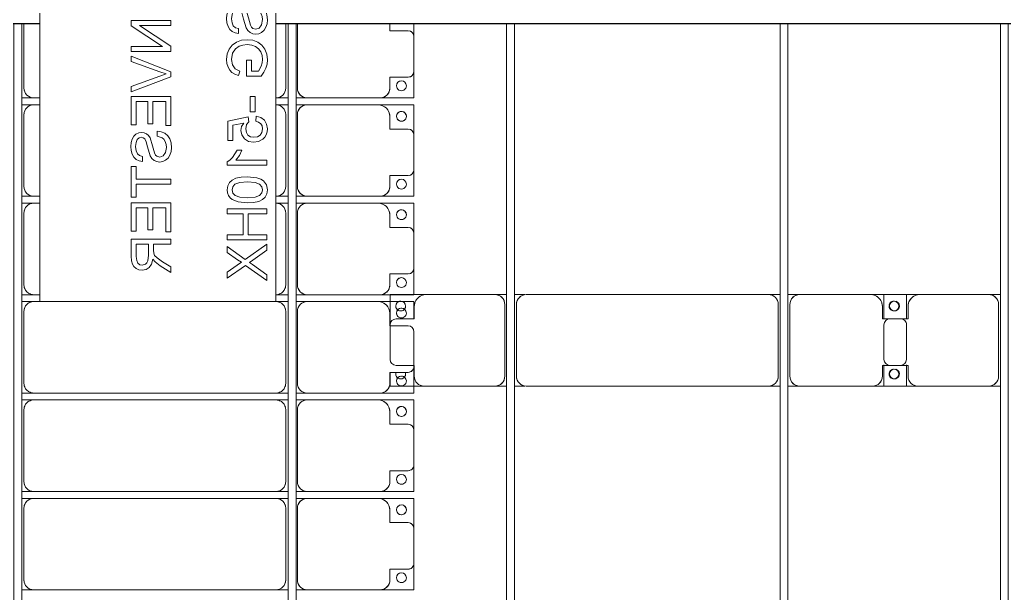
# Model space of a CAD drawing. Header units: millimetres. Extents: x -248177 to 167033, y 156986 to 268923.
# Drawn here: x -168828 to -163822, y 177465 to 180380 of the extents above; entities that cross this region are included whole.
import ezdxf

# ---------------------------------------------------------------- set-up
doc = ezdxf.new("R2010")
doc.units = ezdxf.units.MM
for name, color, linetype, lineweight in [('A-DETL-MBND', 5, 'Continuous', 9), ('A-GENM', 13, 'Continuous', 9), ('S-BEAM', 12, 'Continuous', 9)]:
    doc.layers.add(name, color=color, linetype=linetype, lineweight=lineweight)

# ---------------------------------------------------------------- blocks, each defined once
blk = doc.blocks.new('Dải phao đi lại kèm đỡ invester - DẢI PHAO ĐI LẠI-18009-BỐ TRÍ KHUNG KẾT CẤU BÈ PIN 02')
at = {"layer": 'A-DETL-MBND', "color": 8}
for p, q in [((53846.3, 1312.2), (53911.8, 1312.2)), ((53911.8, 1312.2), (53846.3, 1312.2)), ((54088.2, 1312.2), (53911.8, 1312.2)), ((54088.2, 1312.2), (54223.4, 1312.2)), ((54223.4, 1312.2), (54088.2, 1312.2)), ((54223.4, 1312.2), (54223.4, 1139.7)), ((54223.4, 1139.7), (54223.4, 1312.2)), ((54258.4, 1312.2), (54411.8, 1312.2)), ((54258.4, 1129.7), (54258.4, 1312.2)), ((54258.4, 1312.2), (54258.4, 1129.7)), ((54411.8, 1312.2), (54258.4, 1312.2)), ((54588.2, 1312.2), (54411.8, 1312.2)), ((54588.2, 1312.2), (54723.4, 1312.2)), ((54723.4, 1312.2), (54588.2, 1312.2)), ((54723.4, 1312.2), (54723.4, 1139.7)), ((54723.4, 1139.7), (54723.4, 1312.2)), ((54758.4, 1312.2), (54911.8, 1312.2)), ((54758.4, 1129.7), (54758.4, 1312.2)), ((54758.4, 1312.2), (54758.4, 1129.7)), ((54911.8, 1312.2), (54758.4, 1312.2)), ((55088.2, 1312.2), (54911.8, 1312.2)), ((55088.2, 1312.2), (55223.4, 1312.2)), ((55223.4, 1312.2), (55088.2, 1312.2)), ((55223.4, 1312.2), (55223.4, 1139.7)), ((55223.4, 1225), (55223.4, 1312.2)), ((55258.4, 1312.2), (55346.8, 1312.2)), ((55258.4, 1129.7), (55258.4, 1312.2)), ((55258.4, 1303), (55258.4, 1270.2)), ((55588.2, 1312.2), (55411.8, 1312.2)), ((55588.2, 1312.2), (55723.4, 1312.2)), ((55723.4, 1312.2), (55686.7, 1312.2)), ((55723.4, 1312.2), (55723.4, 1139.7)), ((55723.4, 1139.7), (55723.4, 1312.2)), ((55758.4, 1312.2), (55911.8, 1312.2)), ((55758.4, 1129.7), (55758.4, 1312.2)), ((55758.4, 1312.2), (55758.4, 1129.7)), ((55911.8, 1312.2), (55758.4, 1312.2)), ((56088.2, 1312.2), (55911.8, 1312.2)), ((56088.2, 1312.2), (56223.4, 1312.2)), ((56223.4, 1312.2), (56088.2, 1312.2)), ((56223.4, 1312.2), (56223.4, 1139.7)), ((56223.4, 1139.7), (56223.4, 1312.2)), ((56258.4, 1312.2), (56411.8, 1312.2)), ((56258.4, 1129.7), (56258.4, 1312.2)), ((56258.4, 1312.2), (56258.4, 1129.7)), ((56411.8, 1312.2), (56258.4, 1312.2)), ((56588.2, 1312.2), (56411.8, 1312.2)), ((56588.2, 1312.2), (56723.4, 1312.2)), ((56723.4, 1312.2), (56588.2, 1312.2)), ((56723.4, 1312.2), (56723.4, 1139.7)), ((56723.4, 1139.7), (56723.4, 1312.2)), ((53881.8, 1282.2), (53881.8, 1189.7)), ((54118.2, 1189.7), (54118.2, 1282.2)), ((54381.8, 1282.2), (54381.8, 1189.7)), ((54618.2, 1189.7), (54618.2, 1282.2)), ((54881.8, 1282.2), (54881.8, 1189.7)), ((55118.2, 1189.7), (55118.2, 1282.2)), ((55258.4, 1261.3), (55258.4, 1208.6)), ((55381.8, 1282.2), (55381.8, 1189.7)), ((55618.2, 1189.7), (55618.2, 1282.2)), ((55881.8, 1282.2), (55881.8, 1189.7)), ((56118.2, 1189.7), (56118.2, 1282.2)), ((56381.8, 1282.2), (56381.8, 1189.7)), ((56618.2, 1189.7), (56618.2, 1282.2)), ((53881.8, 1189.7), (53846.3, 1189.7)), ((54173.4, 1189.7), (54118.2, 1189.7)), ((54381.8, 1189.7), (54318.4, 1189.7)), ((54673.4, 1189.7), (54618.2, 1189.7)), ((54881.8, 1189.7), (54818.4, 1189.7)), ((55173.4, 1189.7), (55118.2, 1189.7)), ((55223.4, 1139.7), (55223.4, 1192.1)), ((55258.4, 1193.7), (55258.4, 1129.7)), ((55381.8, 1189.7), (55318.4, 1189.7)), ((55673.4, 1189.7), (55618.2, 1189.7)), ((55881.8, 1189.7), (55818.4, 1189.7)), ((56173.4, 1189.7), (56118.2, 1189.7)), ((56381.8, 1189.7), (56318.4, 1189.7)), ((56673.4, 1189.7), (56618.2, 1189.7)), ((54223.4, 769.7), (54223.4, 1139.7)), ((54258.4, 1129.7), (54258.4, 769.7)), ((54723.4, 769.7), (54723.4, 1139.7)), ((54758.4, 1129.7), (54758.4, 769.7)), ((55223.4, 769.7), (55223.4, 1139.7)), ((55258.4, 1129.7), (55258.4, 769.7)), ((55723.4, 769.7), (55723.4, 1139.7)), ((55758.4, 1129.7), (55758.4, 769.7)), ((56223.4, 769.7), (56223.4, 1139.7)), ((56258.4, 1129.7), (56258.4, 769.7)), ((56723.4, 769.7), (56723.4, 1139.7)), ((54223.4, 769.7), (54223.4, 713.2)), ((54223.4, 769.7), (54223.4, 713.2)), ((54258.4, 713.2), (54258.4, 769.7)), ((54258.4, 713.2), (54258.4, 769.7)), ((54723.4, 769.7), (54723.4, 713.2)), ((54723.4, 769.7), (54723.4, 713.2)), ((54758.4, 713.2), (54758.4, 769.7)), ((54758.4, 713.2), (54758.4, 769.7)), ((55223.4, 769.7), (55223.4, 713.2)), ((55223.4, 769.7), (55223.4, 713.2)), ((55258.4, 713.2), (55258.4, 769.7)), ((55258.4, 713.2), (55258.4, 769.7)), ((55723.4, 769.7), (55723.4, 713.2)), ((55723.4, 769.7), (55723.4, 713.2)), ((55758.4, 713.2), (55758.4, 769.7)), ((55758.4, 713.2), (55758.4, 769.7)), ((56223.4, 769.7), (56223.4, 713.2)), ((56223.4, 769.7), (56223.4, 713.2)), ((56258.4, 713.2), (56258.4, 769.7)), ((56258.4, 713.2), (56258.4, 769.7)), ((56723.4, 769.7), (56723.4, 713.2)), ((56723.4, 769.7), (56723.4, 713.2)), ((53846.3, 719.7), (54173.4, 719.7)), ((54308.4, 719.7), (54673.4, 719.7)), ((54808.4, 719.7), (55173.4, 719.7)), ((55308.4, 719.7), (55673.4, 719.7)), ((55808.4, 719.7), (56173.4, 719.7)), ((56308.4, 719.7), (56673.4, 719.7)), ((54173.4, 660.3), (53846.3, 660.3)), ((54223.4, 673.2), (54223.4, 610.3)), ((54223.4, 673.2), (54223.4, 610.3)), ((54258.4, 610.3), (54258.4, 673.2)), ((54258.4, 610.3), (54258.4, 673.2)), ((54673.4, 660.3), (54308.4, 660.3)), ((54723.4, 673.2), (54723.4, 610.3)), ((54723.4, 673.2), (54723.4, 610.3)), ((54758.4, 610.3), (54758.4, 673.2)), ((54758.4, 610.3), (54758.4, 673.2)), ((55173.4, 660.3), (54808.4, 660.3)), ((55223.4, 673.2), (55223.4, 610.3)), ((55223.4, 673.2), (55223.4, 610.3)), ((55258.4, 610.3), (55258.4, 673.2)), ((55258.4, 610.3), (55258.4, 673.2)), ((55673.4, 660.3), (55308.4, 660.3)), ((55723.4, 673.2), (55723.4, 610.3)), ((55723.4, 673.2), (55723.4, 610.3)), ((55758.4, 610.3), (55758.4, 673.2)), ((55758.4, 610.3), (55758.4, 673.2)), ((56173.4, 660.3), (55808.4, 660.3)), ((56223.4, 673.2), (56223.4, 610.3)), ((56223.4, 673.2), (56223.4, 610.3)), ((56258.4, 610.3), (56258.4, 673.2)), ((56258.4, 610.3), (56258.4, 673.2)), ((56673.4, 660.3), (56308.4, 660.3)), ((56723.4, 673.2), (56723.4, 610.3)), ((56723.4, 673.2), (56723.4, 610.3)), ((55723.4, -620.3), (55723.4, 610.3)), ((55758.4, 610.3), (55758.4, -620.3)), ((56223.4, -620.3), (56223.4, 610.3)), ((56258.4, 610.3), (56258.4, -620.3)), ((56723.4, -620.3), (56723.4, 610.3)), ((54223.4, -620.3), (54223.4, -589.7)), ((54258.4, -589.7), (54258.4, -620.3)), ((54723.4, -620.3), (54723.4, -589.7)), ((54758.4, -589.7), (54758.4, -620.3)), ((55223.4, -620.3), (55223.4, -589.7)), ((55258.4, -589.7), (55258.4, -620.3)), ((54223.4, -620.3), (54223.4, -681.8)), ((54223.4, -620.3), (54223.4, -681.8)), ((54258.4, -681.8), (54258.4, -620.3)), ((54258.4, -681.8), (54258.4, -620.3)), ((54723.4, -620.3), (54723.4, -681.8)), ((54723.4, -620.3), (54723.4, -681.8)), ((54758.4, -681.8), (54758.4, -620.3)), ((54758.4, -681.8), (54758.4, -620.3)), ((55223.4, -620.3), (55223.4, -681.8)), ((55223.4, -620.3), (55223.4, -681.8)), ((55258.4, -681.8), (55258.4, -620.3)), ((55258.4, -681.8), (55258.4, -620.3)), ((55723.4, -620.3), (55723.4, -681.8)), ((55723.4, -620.3), (55723.4, -681.8)), ((55758.4, -681.8), (55758.4, -620.3)), ((55758.4, -681.8), (55758.4, -620.3)), ((56223.4, -620.3), (56223.4, -681.8)), ((56223.4, -620.3), (56223.4, -681.8)), ((56258.4, -681.8), (56258.4, -620.3)), ((56258.4, -681.8), (56258.4, -620.3)), ((56723.4, -620.3), (56723.4, -681.8)), ((56723.4, -620.3), (56723.4, -681.8)), ((53846.3, -670.3), (54173.4, -670.3)), ((54308.4, -670.3), (54673.4, -670.3)), ((54808.4, -670.3), (55173.4, -670.3)), ((55308.4, -670.3), (55673.4, -670.3)), ((55808.4, -670.3), (56173.4, -670.3)), ((56308.4, -670.3), (56673.4, -670.3))]:
    blk.add_line(p, q, dxfattribs=at)
for centre, radius, start, end in [((53911.8, 1282.2), 30, 90, 180), ((53911.8, 1282.2), 30, 105, 165), ((53911.8, 1282.2), 30, 135, 165), ((53911.8, 1282.2), 30, 135, 165), ((54088.2, 1282.2), 30, 0, 90), ((54088.2, 1282.2), 30, 60, 75), ((54088.2, 1282.2), 30, 15, 75), ((54088.2, 1282.2), 30, 60, 75), ((54411.8, 1282.2), 30, 90, 180), ((54411.8, 1282.2), 30, 105, 165), ((54411.8, 1282.2), 30, 135, 165), ((54411.8, 1282.2), 30, 135, 165), ((54588.2, 1282.2), 30, 0, 90), ((54588.2, 1282.2), 30, 60, 75), ((54588.2, 1282.2), 30, 15, 75), ((54588.2, 1282.2), 30, 60, 75), ((54911.8, 1282.2), 30, 90, 180), ((54911.8, 1282.2), 30, 105, 165), ((54911.8, 1282.2), 30, 135, 165), ((54911.8, 1282.2), 30, 135, 165), ((55088.2, 1282.2), 30, 0, 90), ((55088.2, 1282.2), 30, 60, 75), ((55088.2, 1282.2), 30, 15, 75), ((55088.2, 1282.2), 30, 60, 75), ((55411.8, 1282.2), 30, 90, 180), ((55588.2, 1282.2), 30, 360, 90), ((55588.2, 1282.2), 30, 15, 75), ((55911.8, 1282.2), 30, 90, 180), ((55911.8, 1282.2), 30, 105, 165), ((55911.8, 1282.2), 30, 135, 165), ((55911.8, 1282.2), 30, 135, 165), ((56088.2, 1282.2), 30, 360, 90), ((56088.2, 1282.2), 30, 60, 75), ((56088.2, 1282.2), 30, 15, 75), ((56088.2, 1282.2), 30, 60, 75), ((56411.8, 1282.2), 30, 90, 180), ((56411.8, 1282.2), 30, 105, 165), ((56411.8, 1282.2), 30, 135, 165), ((56411.8, 1282.2), 30, 135, 165), ((56588.2, 1282.2), 30, 360, 90), ((56588.2, 1282.2), 30, 60, 75), ((56588.2, 1282.2), 30, 15, 75), ((56588.2, 1282.2), 30, 60, 75), ((54088.2, 1282.2), 30, 15, 30), ((54088.2, 1282.2), 30, 15, 30), ((54161.8, 1248.6), 25, 90, 270), ((54161.8, 1248.6), 25, 90, 180), ((54161.8, 1248.6), 25, 270, 90), ((54161.8, 1248.6), 25, 270, 90), ((54316.8, 1248.6), 25, 90, 270), ((54316.8, 1248.6), 25, 90, 255), ((54316.8, 1248.6), 25, 270, 90), ((54316.8, 1248.6), 25, 300, 90), ((54588.2, 1282.2), 30, 15, 30), ((54588.2, 1282.2), 30, 15, 30), ((54661.8, 1248.6), 25, 90, 270), ((54661.8, 1248.6), 25, 90, 180), ((54661.8, 1248.6), 25, 270, 90), ((54661.8, 1248.6), 25, 270, 90), ((54816.8, 1248.6), 25, 90, 270), ((54816.8, 1248.6), 25, 90, 255), ((54816.8, 1248.6), 25, 270, 90), ((54816.8, 1248.6), 25, 300, 90), ((55088.2, 1282.2), 30, 15, 30), ((55088.2, 1282.2), 30, 15, 30), ((55161.8, 1248.6), 25, 90, 270), ((55161.8, 1248.6), 25, 90, 180), ((55161.8, 1248.6), 25, 270, 90), ((55161.8, 1248.6), 25, 270, 90), ((55316.8, 1248.6), 25, 90, 270), ((55316.8, 1248.6), 25, 149.4341, 255), ((55316.8, 1248.6), 25, 270, 90), ((55661.8, 1248.6), 25, 90, 270), ((55661.8, 1248.6), 25, 135, 180), ((55661.8, 1248.6), 25, 270, 90), ((55816.8, 1248.6), 25, 90, 270), ((55816.8, 1248.6), 25, 90, 255), ((55816.8, 1248.6), 25, 270, 90), ((55816.8, 1248.6), 25, 300, 90), ((56088.2, 1282.2), 30, 15, 30), ((56088.2, 1282.2), 30, 15, 30), ((56161.8, 1248.6), 25, 90, 270), ((56161.8, 1248.6), 25, 90, 180), ((56161.8, 1248.6), 25, 270, 90), ((56161.8, 1248.6), 25, 270, 90), ((56316.8, 1248.6), 25, 90, 270), ((56316.8, 1248.6), 25, 90, 255), ((56316.8, 1248.6), 25, 270, 90), ((56316.8, 1248.6), 25, 300, 90), ((56588.2, 1282.2), 30, 15, 30), ((56588.2, 1282.2), 30, 15, 30), ((56661.8, 1248.6), 25, 90, 270), ((56661.8, 1248.6), 25, 90, 180), ((56661.8, 1248.6), 25, 270, 90), ((56661.8, 1248.6), 25, 270, 90), ((54161.8, 1248.6), 25, 195, 255), ((54316.8, 1248.6), 25, 270, 285), ((54661.8, 1248.6), 25, 195, 255), ((54816.8, 1248.6), 25, 270, 285), ((55161.8, 1248.6), 25, 195, 255), ((55316.8, 1248.6), 25, 270, 285), ((55316.8, 1248.6), 25, 300, 315), ((55661.8, 1248.6), 25, 195, 255), ((55661.8, 1248.6), 25, 270, 285), ((55816.8, 1248.6), 25, 270, 285), ((56161.8, 1248.6), 25, 195, 255), ((56316.8, 1248.6), 25, 270, 285), ((56661.8, 1248.6), 25, 195, 255), ((54173.4, 1139.7), 50, 0, 90), ((54173.4, 1139.7), 50, 15, 90), ((54318.4, 1129.7), 60, 90, 180), ((54318.4, 1129.7), 60, 90, 150), ((54673.4, 1139.7), 50, 0, 90), ((54673.4, 1139.7), 50, 15, 90), ((54818.4, 1129.7), 60, 90, 180), ((54818.4, 1129.7), 60, 90, 150), ((55173.4, 1139.7), 50, 0, 90), ((55173.4, 1139.7), 50, 15, 90), ((55318.4, 1129.7), 60, 90, 180), ((55318.4, 1129.7), 60, 90, 150), ((55673.4, 1139.7), 50, 0, 90), ((55673.4, 1139.7), 50, 15, 90), ((55818.4, 1129.7), 60, 90, 180), ((55818.4, 1129.7), 60, 90, 150), ((56173.4, 1139.7), 50, 0, 90), ((56173.4, 1139.7), 50, 15, 90), ((56318.4, 1129.7), 60, 90, 180), ((56318.4, 1129.7), 60, 90, 150), ((56673.4, 1139.7), 50, 360, 90), ((56673.4, 1139.7), 50, 15, 90), ((54173.4, 769.7), 50, 270, 360), ((54173.4, 769.7), 50, 270, 345), ((54308.4, 769.7), 50, 180, 270), ((54308.4, 769.7), 50, 195, 270), ((54673.4, 769.7), 50, 270, 360), ((54673.4, 769.7), 50, 270, 345), ((54808.4, 769.7), 50, 180, 270), ((54808.4, 769.7), 50, 195, 270), ((55173.4, 769.7), 50, 270, 0), ((55173.4, 769.7), 50, 270, 345), ((55308.4, 769.7), 50, 180, 270), ((55308.4, 769.7), 50, 195, 270), ((55673.4, 769.7), 50, 270, 360), ((55673.4, 769.7), 50, 270, 345), ((55808.4, 769.7), 50, 180, 270), ((55808.4, 769.7), 50, 195, 270), ((56173.4, 769.7), 50, 270, 360), ((56173.4, 769.7), 50, 270, 345), ((56308.4, 769.7), 50, 180, 270), ((56308.4, 769.7), 50, 195, 270), ((56673.4, 769.7), 50, 270, 360), ((56673.4, 769.7), 50, 270, 345), ((54173.4, 610.3), 50, 0, 90), ((54173.4, 610.3), 50, 60, 90), ((54308.4, 610.3), 50, 90, 180), ((54308.4, 610.3), 50, 105, 120), ((54673.4, 610.3), 50, 0, 90), ((54673.4, 610.3), 50, 60, 90), ((54808.4, 610.3), 50, 90, 180), ((54808.4, 610.3), 50, 105, 120), ((55173.4, 610.3), 50, 360, 90), ((55173.4, 610.3), 50, 60, 90), ((55308.4, 610.3), 50, 90, 180), ((55308.4, 610.3), 50, 105, 120), ((55673.4, 610.3), 50, 360, 90), ((55673.4, 610.3), 50, 60, 90), ((55808.4, 610.3), 50, 90, 180), ((55808.4, 610.3), 50, 105, 120), ((56173.4, 610.3), 50, 0, 90), ((56173.4, 610.3), 50, 60, 90), ((56308.4, 610.3), 50, 90, 180), ((56308.4, 610.3), 50, 105, 120), ((56673.4, 610.3), 50, 360, 90), ((56673.4, 610.3), 50, 60, 90), ((54173.4, 610.3), 50, 15, 30), ((54308.4, 610.3), 50, 150, 180), ((54673.4, 610.3), 50, 15, 30), ((54808.4, 610.3), 50, 150, 180), ((55173.4, 610.3), 50, 15, 30), ((55308.4, 610.3), 50, 150, 180), ((55673.4, 610.3), 50, 15, 30), ((55808.4, 610.3), 50, 150, 180), ((56173.4, 610.3), 50, 15, 30), ((56308.4, 610.3), 50, 150, 180), ((56673.4, 610.3), 50, 15, 30), ((54173.4, -620.3), 50, 270, 0), ((54173.4, -620.3), 50, 330, 0), ((54308.4, -620.3), 50, 180, 270), ((54308.4, -620.3), 50, 195, 225), ((54673.4, -620.3), 50, 270, 360), ((54673.4, -620.3), 50, 330, 360), ((54808.4, -620.3), 50, 180, 270), ((54808.4, -620.3), 50, 195, 225), ((55173.4, -620.3), 50, 270, 0), ((55173.4, -620.3), 50, 330, 0), ((55308.4, -620.3), 50, 180, 270), ((55308.4, -620.3), 50, 195, 225), ((55673.4, -620.3), 50, 270, 0), ((55673.4, -620.3), 50, 330, 360), ((55808.4, -620.3), 50, 180, 270), ((55808.4, -620.3), 50, 195, 225), ((56173.4, -620.3), 50, 270, 360), ((56173.4, -620.3), 50, 330, 360), ((56308.4, -620.3), 50, 180, 270), ((56308.4, -620.3), 50, 195, 225), ((56673.4, -620.3), 50, 270, 360), ((56673.4, -620.3), 50, 330, 360), ((54173.4, -620.3), 50, 270, 300), ((54308.4, -620.3), 50, 240, 270), ((54673.4, -620.3), 50, 270, 300), ((54808.4, -620.3), 50, 240, 270), ((55173.4, -620.3), 50, 270, 300), ((55308.4, -620.3), 50, 240, 270), ((55673.4, -620.3), 50, 270, 300), ((55808.4, -620.3), 50, 240, 270), ((56173.4, -620.3), 50, 270, 300), ((56308.4, -620.3), 50, 240, 270), ((56673.4, -620.3), 50, 270, 300)]:
    blk.add_arc(centre, radius, start, end, dxfattribs=at)
blk = doc.blocks.new('Dầm C52 - Dầm C52-24593-BỐ TRÍ KHUNG KẾT CẤU BÈ PIN 02')
at = {"layer": 'S-BEAM', "color": 1}
for p, q in [((-38198.2, 20), (-32238.2, 20)), ((-32238.2, -20), (-38198.2, -20))]:
    blk.add_line(p, q, dxfattribs=at)
blk = doc.blocks.new('Invester - SG -510HX-16522-BỐ TRÍ KHUNG KẾT CẤU BÈ PIN 02')
at = {"layer": 'A-GENM', "color": 7}
for p, q in [((800, 600), (-800, 600)), ((-800, 600), (-800, -600)), ((-656.4, 554.7), (-676.7, 548.4)), ((-631.8, 556.8), (-656.4, 554.7)), ((-611.8, 554.9), (-631.8, 556.8)), ((-593.8, 549), (-611.8, 554.9)), ((-456.5, 553.7), (-482, 544.2)), ((-428.4, 556.8), (-456.5, 553.7)), ((-406.8, 554.9), (-428.4, 556.8)), ((-385.8, 548.9), (-406.8, 554.9)), ((-102.2, 553), (-121.8, 541.4)), ((-77.5, 556.8), (-102.2, 553)), ((-61.9, 555.3), (-77.5, 556.8)), ((-77.5, 556.8), (-61.9, 555.3)), ((-47.9, 550.8), (-61.9, 555.3)), ((-61.9, 555.3), (-47.9, 550.8)), ((-35.8, 543.3), (-47.9, 550.8)), ((-47.9, 550.8), (-35.8, 543.3)), ((106.6, 553.7), (81.5, 553.7)), ((81.5, 553.7), (81.5, 397.1)), ((106.6, 352.8), (106.6, 553.7)), ((206.1, 552.1), (186.2, 537.7)), ((232.1, 556.8), (206.1, 552.1)), ((252.4, 554.1), (232.1, 556.8)), ((268.9, 545.8), (252.4, 554.1)), ((329.5, 553.7), (329.5, 352.8)), ((354.6, 553.7), (329.5, 553.7)), ((354.6, 459.5), (354.6, 553.7)), ((486.4, 553.7), (461.3, 553.7)), ((461.3, 553.7), (461.3, 459.5)), ((486.4, 352.8), (486.4, 553.7)), ((508.4, 553.7), (585.8, 444.2)), ((539, 553.7), (508.4, 553.7)), ((589.4, 482.4), (539, 553.7)), ((663.5, 553.7), (611.8, 481)), ((616.2, 444.6), (693.6, 553.7)), ((693.6, 553.7), (663.5, 553.7)), ((800, -600), (800, 600)), ((-712.9, 504.9), (-715.9, 484.6)), ((-705.1, 523), (-712.9, 504.9)), ((-692.8, 537.8), (-705.1, 523)), ((-676.7, 548.4), (-692.8, 537.8)), ((-690.8, 484.6), (-682.7, 509.8)), ((-682.7, 509.8), (-674.6, 518.7)), ((-674.6, 518.7), (-682.7, 509.8)), ((-674.6, 518.7), (-662.9, 525.7)), ((-662.9, 525.7), (-674.6, 518.7)), ((-662.9, 525.7), (-648.7, 530.2)), ((-648.7, 530.2), (-662.9, 525.7)), ((-648.7, 530.2), (-632.8, 531.7)), ((-632.8, 531.7), (-648.7, 530.2)), ((-632.8, 531.7), (-606.6, 527.1)), ((-606.6, 527.1), (-589.6, 514.5)), ((-578.9, 539.6), (-593.8, 549)), ((-589.6, 514.5), (-584.1, 497.7)), ((-567.9, 527.1), (-578.9, 539.6)), ((-578.9, 539.6), (-567.9, 527.1)), ((-561.2, 512.5), (-567.9, 527.1)), ((-567.9, 527.1), (-561.2, 512.5)), ((-558.9, 497), (-561.2, 512.5)), ((-561.2, 512.5), (-558.9, 497)), ((-518.4, 507.6), (-527.6, 482.3)), ((-503.2, 528.8), (-518.4, 507.6)), ((-482, 544.2), (-503.2, 528.8)), ((-496.1, 497), (-484.6, 512.3)), ((-484.6, 512.3), (-468.7, 523.2)), ((-468.7, 523.2), (-450.1, 529.6)), ((-450.1, 529.6), (-430.4, 531.7)), ((-430.4, 531.7), (-413, 530.1)), ((-413, 530.1), (-396, 525.3)), ((-396, 525.3), (-370.6, 511.5)), ((-365.3, 539), (-385.8, 548.9)), ((-370.6, 511.5), (-370.6, 475.2)), ((-345.5, 525.2), (-365.3, 539)), ((-345.5, 450.1), (-345.5, 525.2)), ((-135.3, 523.4), (-141.4, 500.3)), ((-121.8, 541.4), (-135.3, 523.4)), ((-116.3, 497.2), (-111.7, 512.3)), ((-111.7, 512.3), (-116.3, 497.2)), ((-111.7, 512.3), (-103.7, 523.1)), ((-103.7, 523.1), (-111.7, 512.3)), ((-103.7, 523.1), (-92.2, 529.6)), ((-92.2, 529.6), (-103.7, 523.1)), ((-92.2, 529.6), (-77.4, 531.7)), ((-77.4, 531.7), (-92.2, 529.6)), ((-77.4, 531.7), (-59.4, 528.7)), ((-59.4, 528.7), (-45.9, 519.7)), ((-45.9, 519.7), (-59.4, 528.7)), ((-45.9, 519.7), (-37.5, 505.7)), ((-37.5, 505.7), (-45.9, 519.7)), ((-37.5, 505.7), (-34.7, 487.7)), ((-25.3, 532.8), (-35.8, 543.3)), ((-35.8, 543.3), (-25.3, 532.8)), ((-13.5, 511.3), (-25.3, 532.8)), ((-9.6, 486.2), (-13.5, 511.3)), ((171.2, 503.7), (166.2, 454.9)), ((177.5, 522.6), (171.2, 503.7)), ((186.2, 537.7), (177.5, 522.6)), ((177.5, 522.6), (186.2, 537.7)), ((194.3, 494.3), (203.1, 517.2)), ((203.1, 517.2), (216.3, 528.1)), ((216.3, 528.1), (232.1, 531.7)), ((232.1, 531.7), (216.3, 528.1)), ((232.1, 531.7), (248, 528.1)), ((248, 528.1), (232.1, 531.7)), ((248, 528.1), (261.2, 517.1)), ((261.2, 517.1), (270, 494.3)), ((281.6, 532), (268.9, 545.8)), ((290.8, 512.4), (281.6, 532)), ((296.2, 486.8), (290.8, 512.4)), ((-715.9, 484.6), (-690.8, 484.6)), ((-641.9, 461), (-681.2, 448.6)), ((-605.3, 470.6), (-641.9, 461)), ((-594.6, 475.8), (-605.3, 470.6)), ((-605.3, 470.6), (-594.6, 475.8)), ((-588.2, 482), (-594.6, 475.8)), ((-594.6, 475.8), (-588.2, 482)), ((-591.1, 448.3), (-576.8, 457.4)), ((-576.8, 457.4), (-591.1, 448.3)), ((-584.1, 497.7), (-588.2, 482)), ((-588.2, 482), (-584.1, 497.7)), ((-576.8, 457.4), (-566.8, 468.6)), ((-566.8, 468.6), (-576.8, 457.4)), ((-566.8, 468.6), (-560.9, 481.9)), ((-560.9, 481.9), (-566.8, 468.6)), ((-560.9, 481.9), (-558.9, 497)), ((-558.9, 497), (-560.9, 481.9)), ((-527.6, 482.3), (-530.7, 454.2)), ((-530.7, 454.2), (-527.6, 425.9)), ((-505.6, 453.2), (-503.2, 477.2)), ((-503.6, 432.7), (-505.6, 453.2)), ((-503.2, 477.2), (-496.1, 497)), ((-427.1, 475.2), (-427.1, 450.1)), ((-370.6, 475.2), (-427.1, 475.2)), ((-241.9, 494.1), (-241.9, 468.9)), ((-163.4, 494.1), (-241.9, 494.1)), ((-241.9, 468.9), (-163.4, 468.9)), ((-163.4, 468.9), (-163.4, 494.1)), ((-141.4, 500.3), (-116.3, 497.2)), ((-116.3, 497.2), (-141.4, 500.3)), ((-113.2, 462.7), (-138.3, 459.5)), ((-138.3, 459.5), (-116.3, 355.9)), ((-99.1, 451.3), (-113.2, 462.7)), ((-113.2, 462.7), (-99.1, 451.3)), ((-77, 447), (-99.1, 451.3)), ((-45.2, 457.9), (-58.4, 449.7)), ((-58.4, 449.7), (-45.2, 457.9)), ((-37.3, 470.8), (-45.2, 457.9)), ((-45.2, 457.9), (-37.3, 470.8)), ((-34.7, 487.7), (-37.3, 470.8)), ((-37.3, 470.8), (-34.7, 487.7)), ((-27.1, 439.9), (-14, 460.4)), ((-14, 460.4), (-9.6, 486.2)), ((166.2, 454.9), (168.1, 422.7)), ((191.3, 454.8), (194.3, 494.3)), ((194.4, 415.8), (191.3, 454.8)), ((270, 494.3), (273, 454.8)), ((273, 454.8), (270.1, 416.2)), ((293.5, 407.7), (298.1, 454.9)), ((298.1, 454.9), (296.2, 486.8)), ((461.3, 459.5), (354.6, 459.5)), ((601.1, 465.9), (589.4, 482.4)), ((611.8, 481), (601.1, 465.9)), ((-707.9, 418.1), (-709.6, 405)), ((-709.6, 405), (-707.9, 418.1)), ((-709.6, 405), (-707.5, 390.3)), ((-707.5, 390.3), (-709.6, 405)), ((-702.6, 429.9), (-707.9, 418.1)), ((-707.9, 418.1), (-702.6, 429.9)), ((-693.7, 440.2), (-702.6, 429.9)), ((-702.6, 429.9), (-693.7, 440.2)), ((-681.2, 448.6), (-693.7, 440.2)), ((-693.7, 440.2), (-681.2, 448.6)), ((-684.5, 404.2), (-682.5, 413.9)), ((-682.5, 413.9), (-684.5, 404.2)), ((-681.7, 392.9), (-684.5, 404.2)), ((-684.5, 404.2), (-681.7, 392.9)), ((-682.5, 413.9), (-676.5, 421.7)), ((-676.5, 421.7), (-682.5, 413.9)), ((-676.5, 421.7), (-662.3, 428.6)), ((-662.3, 428.6), (-676.5, 421.7)), ((-662.3, 428.6), (-635.5, 435.7)), ((-635.5, 435.7), (-591.1, 448.3)), ((-587.2, 409.3), (-591.8, 394.3)), ((-591.8, 394.3), (-587.2, 409.3)), ((-562.1, 409.3), (-587.2, 409.3)), ((-587.2, 409.3), (-562.1, 409.3)), ((-564.9, 392.7), (-562.1, 409.3)), ((-562.1, 409.3), (-564.9, 392.7)), ((-527.6, 425.9), (-518.5, 399.6)), ((-497.7, 413.8), (-503.6, 432.7)), ((-484.8, 394.4), (-497.7, 413.8)), ((-427.1, 450.1), (-345.5, 450.1)), ((-371.5, 416.4), (-383, 393.2)), ((-348.4, 409.9), (-371.5, 416.4)), ((-354.8, 391.3), (-348.4, 409.9)), ((-96, 381), (-106.8, 436.4)), ((-106.8, 436.4), (-88.9, 425.5)), ((-88.9, 425.5), (-106.8, 436.4)), ((-88.9, 425.5), (-70.1, 421.9)), ((-58.4, 449.7), (-77, 447)), ((-70.1, 421.9), (-46.6, 426.4)), ((-46.6, 426.4), (-27.1, 439.9)), ((57.7, 414.1), (31.2, 426.8)), ((31.2, 426.8), (31.2, 403)), ((31.2, 403), (68, 379.5)), ((81.5, 397.1), (57.7, 414.1)), ((168.1, 422.7), (173.6, 397.1)), ((203.5, 391.3), (194.4, 415.8)), ((270.1, 416.2), (261.6, 393.2)), ((281.7, 377.9), (293.5, 407.7)), ((354.6, 352.8), (354.6, 434.4)), ((354.6, 434.4), (461.3, 434.4)), ((461.3, 434.4), (461.3, 352.8)), ((585.8, 444.2), (521, 352.8)), ((551, 352.8), (587.6, 404.3)), ((587.6, 404.3), (599.9, 424.4)), ((599.9, 424.4), (614.3, 403.9)), ((614.3, 403.9), (650.5, 352.8)), ((681.1, 352.8), (616.2, 444.6)), ((-707.5, 390.3), (-700.9, 376.6)), ((-700.9, 376.6), (-707.5, 390.3)), ((-700.9, 376.6), (-690.2, 364.9)), ((-690.2, 364.9), (-700.9, 376.6)), ((-690.2, 364.9), (-675.5, 356.5)), ((-675.5, 356.5), (-690.2, 364.9)), ((-673.2, 383.4), (-681.7, 392.9)), ((-681.7, 392.9), (-673.2, 383.4)), ((-675.5, 356.5), (-657.8, 351.4)), ((-658.6, 376.9), (-673.2, 383.4)), ((-673.2, 383.4), (-658.6, 376.9)), ((-637.3, 374.8), (-658.6, 376.9)), ((-657.8, 351.4), (-638.3, 349.7)), ((-638.3, 349.7), (-617.1, 351.4)), ((-616.4, 376.9), (-637.3, 374.8)), ((-617.1, 351.4), (-598.5, 356.8)), ((-601.4, 383.5), (-616.4, 376.9)), ((-616.4, 376.9), (-601.4, 383.5)), ((-591.8, 394.3), (-601.4, 383.5)), ((-601.4, 383.5), (-591.8, 394.3)), ((-598.5, 356.8), (-583.3, 365.7)), ((-583.3, 365.7), (-598.5, 356.8)), ((-583.3, 365.7), (-572, 377.9)), ((-572, 377.9), (-583.3, 365.7)), ((-572, 377.9), (-564.9, 392.7)), ((-564.9, 392.7), (-572, 377.9)), ((-518.5, 399.6), (-503.5, 377.5)), ((-503.5, 377.5), (-483.3, 362)), ((-462.9, 380.2), (-484.8, 394.4)), ((-483.3, 362), (-458.6, 352.7)), ((-430.8, 374.8), (-462.9, 380.2)), ((-458.6, 352.7), (-430.4, 349.7)), ((-402.5, 379.8), (-430.8, 374.8)), ((-430.4, 349.7), (-409.7, 351.4)), ((-409.7, 351.4), (-391.1, 356.8)), ((-383, 393.2), (-402.5, 379.8)), ((-391.1, 356.8), (-375.4, 365.3)), ((-375.4, 365.3), (-363.6, 376.7)), ((-363.6, 376.7), (-375.4, 365.3)), ((-363.6, 376.7), (-354.8, 391.3)), ((-354.8, 391.3), (-363.6, 376.7)), ((-116.3, 355.9), (-19, 355.9)), ((-19, 381), (-96, 381)), ((-19, 355.9), (-19, 381)), ((68, 379.5), (81.5, 365.9)), ((81.5, 365.9), (68, 379.5)), ((81.5, 365.9), (90.4, 352.8)), ((90.4, 352.8), (81.5, 365.9)), ((90.4, 352.8), (106.6, 352.8)), ((106.6, 352.8), (90.4, 352.8)), ((173.6, 397.1), (182.8, 377.5)), ((182.8, 377.5), (195.5, 363.7)), ((195.5, 363.7), (212, 355.5)), ((216.1, 381.3), (203.5, 391.3)), ((203.5, 391.3), (216.1, 381.3)), ((212, 355.5), (232.1, 352.8)), ((231.9, 377.9), (216.1, 381.3)), ((216.1, 381.3), (231.9, 377.9)), ((248.5, 381.7), (231.9, 377.9)), ((232.1, 352.8), (247.6, 354.4)), ((247.6, 354.4), (232.1, 352.8)), ((247.6, 354.4), (261.5, 359.3)), ((261.5, 359.3), (247.6, 354.4)), ((261.6, 393.2), (248.5, 381.7)), ((261.5, 359.3), (273.1, 367.2)), ((273.1, 367.2), (261.5, 359.3)), ((273.1, 367.2), (281.7, 377.9)), ((281.7, 377.9), (273.1, 367.2)), ((329.5, 352.8), (354.6, 352.8)), ((461.3, 352.8), (486.4, 352.8)), ((521, 352.8), (551, 352.8)), ((650.5, 352.8), (681.1, 352.8)), ((-703.4, 65.8), (-703.4, -135.1)), ((-678.2, 65.8), (-703.4, 65.8)), ((-678.2, -135.1), (-678.2, 65.8)), ((-628, 65.8), (-628, -135.1)), ((-602.9, 65.8), (-628, 65.8)), ((-497.9, 65.8), (-602.9, -93.4)), ((-602.9, -93.4), (-602.9, 65.8)), ((-471, 65.8), (-497.9, 65.8)), ((-471, -135.1), (-471, 65.8)), ((-367.8, 65.8), (-447.7, -135.1)), ((-341.9, 65.8), (-367.8, 65.8)), ((-265.3, -135.1), (-341.9, 65.8)), ((-241.9, 65.8), (-241.9, -135.1)), ((-94.3, 65.8), (-241.9, 65.8)), ((-94.3, 40.7), (-94.3, 65.8)), ((-26.9, 60.5), (-43, 49.9)), ((-6.6, 66.8), (-26.9, 60.5)), ((18, 68.9), (-6.6, 66.8)), ((38, 67), (18, 68.9)), ((56, 61.1), (38, 67)), ((70.9, 51.7), (56, 61.1)), ((81.9, 39.2), (70.9, 51.7)), ((70.9, 51.7), (81.9, 39.2)), ((178.8, 65.8), (178.8, -110)), ((203.9, 65.8), (178.8, 65.8)), ((203.9, -110), (203.9, 65.8)), ((298.1, 65.8), (298.1, -135.1)), ((445.6, 65.8), (298.1, 65.8)), ((445.6, 40.7), (445.6, 65.8)), ((483.3, 65.8), (483.3, -135.1)), ((508.4, 65.8), (483.3, 65.8)), ((508.4, -22.1), (508.4, 65.8)), ((623.5, 65.8), (597.4, 24.2)), ((619.2, 11.4), (652.7, 65.8)), ((652.7, 65.8), (623.5, 65.8)), ((-601.1, -135.1), (-496.2, 24.1)), ((-496.2, 24.1), (-496.2, -135.1)), ((-420.8, -135.1), (-367.3, 9.6)), ((-367.3, 9.6), (-356.5, 42.3)), ((-356.5, 42.3), (-345.8, 9.6)), ((-345.8, 9.6), (-292.1, -135.1)), ((-216.8, -25.2), (-216.8, 40.7)), ((-216.8, 40.7), (-94.3, 40.7)), ((-63.1, 17), (-66.1, -3.3)), ((-55.2, 35.1), (-63.1, 17)), ((-43, 49.9), (-55.2, 35.1)), ((-41, -3.3), (-32.9, 21.9)), ((-32.9, 21.9), (-24.7, 30.8)), ((-24.7, 30.8), (-32.8, 22)), ((-24.7, 30.8), (-13.1, 37.8)), ((-13.1, 37.8), (-24.7, 30.8)), ((-13.1, 37.8), (1.1, 42.3)), ((1.1, 42.3), (-13.1, 37.8)), ((1.1, 42.3), (17, 43.8)), ((17, 43.8), (1.2, 42.3)), ((17, 43.8), (43.3, 39.2)), ((43.3, 39.2), (60.2, 26.6)), ((60.2, 26.6), (65.8, 9.8)), ((65.8, 9.8), (61.6, -5.9)), ((61.6, -5.9), (65.8, 9.8)), ((88.6, 24.6), (81.9, 39.2)), ((81.9, 39.2), (88.6, 24.6)), ((90.9, 9.1), (88.6, 24.6)), ((88.6, 24.6), (90.9, 9.1)), ((88.9, -6), (90.9, 9.1)), ((90.9, 9.1), (88.9, -6)), ((323.2, -25.2), (323.2, 40.7)), ((323.2, 40.7), (445.6, 40.7)), ((597.4, 24.2), (578.5, -3.4)), ((598.9, -14.5), (619.2, 11.4)), ((-103.8, -25.2), (-216.8, -25.2)), ((-103.8, -50.3), (-103.8, -25.2)), ((-66.1, -3.3), (-41, -3.3)), ((-43.9, -47.7), (-52.8, -58)), ((-52.8, -58), (-43.9, -47.7)), ((-31.4, -39.3), (-43.9, -47.7)), ((-43.9, -47.7), (-31.4, -39.3)), ((8, -26.9), (-31.4, -39.3)), ((44.5, -17.3), (8, -26.9)), ((14.3, -52.2), (58.8, -39.6)), ((55.2, -12.1), (44.5, -17.3)), ((44.5, -17.3), (55.2, -12.1)), ((61.6, -5.9), (55.2, -12.1)), ((55.2, -12.1), (61.6, -5.9)), ((58.8, -39.6), (73.1, -30.5)), ((73.1, -30.5), (58.8, -39.6)), ((73.1, -30.5), (83.1, -19.3)), ((83.1, -19.3), (73.1, -30.5)), ((83.1, -19.3), (88.9, -6)), ((88.9, -6), (83.1, -19.3)), ((436.2, -25.2), (323.2, -25.2)), ((436.2, -50.3), (436.2, -25.2)), ((538.7, -22.1), (508.4, -22.1)), ((508.4, -47.2), (564.6, -47.2)), ((508.4, -110), (508.4, -47.2)), ((553.3, -21.2), (538.7, -22.1)), ((538.7, -22.1), (553.3, -21.2)), ((565.2, -16.4), (553.3, -21.2)), ((553.3, -21.2), (565.2, -16.4)), ((564.6, -47.2), (593.3, -50.8)), ((578.5, -3.4), (565.2, -16.4)), ((565.2, -16.4), (578.5, -3.4)), ((584.6, -25.2), (598.9, -14.5)), ((598.9, -14.5), (584.6, -25.2)), ((609.3, -31.9), (584.6, -25.2)), ((626.6, -43.9), (609.3, -31.9)), ((636.8, -60.3), (626.6, -43.9)), ((-216.8, -110), (-216.8, -50.3)), ((-216.8, -50.3), (-103.8, -50.3)), ((-58, -69.8), (-59.8, -82.9)), ((-59.8, -82.9), (-58, -69.8)), ((-59.8, -82.9), (-57.6, -97.6)), ((-57.6, -97.6), (-59.8, -82.9)), ((-52.8, -58), (-58, -69.8)), ((-58, -69.8), (-52.8, -58)), ((-57.6, -97.6), (-51.1, -111.3)), ((-51.1, -111.3), (-57.6, -97.6)), ((-34.7, -83.7), (-32.7, -74)), ((-32.7, -74), (-34.7, -83.7)), ((-31.9, -95), (-34.7, -83.7)), ((-34.7, -83.7), (-31.9, -95)), ((-32.7, -74), (-26.7, -66.2)), ((-26.7, -66.2), (-32.7, -74)), ((-23.4, -104.5), (-31.9, -95)), ((-31.9, -95), (-23.4, -104.5)), ((-26.7, -66.2), (-12.5, -59.3)), ((-12.5, -59.3), (-26.7, -66.2)), ((-12.5, -59.3), (14.3, -52.2)), ((58, -93.6), (48.4, -104.4)), ((48.4, -104.4), (58, -93.6)), ((62.6, -78.6), (58, -93.6)), ((58, -93.6), (62.6, -78.6)), ((87.7, -78.6), (62.6, -78.6)), ((62.6, -78.6), (87.7, -78.6)), ((77.8, -110), (84.9, -95.2)), ((84.9, -95.2), (77.8, -110)), ((84.9, -95.2), (87.7, -78.6)), ((87.7, -78.6), (84.9, -95.2)), ((323.2, -110), (323.2, -50.3)), ((323.2, -50.3), (436.2, -50.3)), ((593.3, -50.8), (602.7, -55.4)), ((602.7, -55.4), (593.3, -50.8)), ((602.7, -55.4), (609.6, -62.1)), ((609.6, -62.1), (602.7, -55.4)), ((612.5, -91.4), (604.5, -101.3)), ((604.5, -101.3), (612.5, -91.4)), ((609.6, -62.1), (615.1, -79.2)), ((615.1, -79.2), (612.5, -91.4)), ((612.5, -91.4), (615.1, -79.2)), ((632, -110.5), (638.2, -96)), ((638.2, -96), (632, -110.5)), ((640.2, -80.1), (636.8, -60.3)), ((638.2, -96), (640.2, -80.1)), ((640.2, -80.1), (638.2, -96)), ((-703.4, -135.1), (-678.2, -135.1)), ((-628, -135.1), (-601.1, -135.1)), ((-496.2, -135.1), (-471, -135.1)), ((-447.7, -135.1), (-420.8, -135.1)), ((-292.1, -135.1), (-265.3, -135.1)), ((-241.9, -135.1), (-97.5, -135.1)), ((-97.5, -110), (-216.8, -110)), ((-97.5, -135.1), (-97.5, -110)), ((-51.1, -111.3), (-40.4, -123)), ((-40.4, -123), (-51.1, -111.3)), ((-40.4, -123), (-25.7, -131.4)), ((-25.7, -131.4), (-40.4, -123)), ((-25.7, -131.4), (-8, -136.5)), ((-8.8, -111), (-23.4, -104.5)), ((-23.4, -104.5), (-8.8, -111)), ((12.5, -113.1), (-8.8, -111)), ((-8, -136.5), (11.6, -138.2)), ((11.6, -138.2), (32.8, -136.5)), ((33.4, -111), (12.5, -113.1)), ((32.8, -136.5), (51.3, -131.1)), ((48.4, -104.4), (33.4, -111)), ((33.4, -111), (48.4, -104.4)), ((51.3, -131.1), (66.5, -122.2)), ((66.5, -122.2), (51.3, -131.1)), ((66.5, -122.2), (77.8, -110)), ((77.8, -110), (66.5, -122.2)), ((178.8, -110), (112.9, -110)), ((112.9, -110), (112.9, -135.1)), ((112.9, -135.1), (269.8, -135.1)), ((269.8, -110), (203.9, -110)), ((269.8, -135.1), (269.8, -110)), ((298.1, -135.1), (442.5, -135.1)), ((442.5, -110), (323.2, -110)), ((442.5, -135.1), (442.5, -110)), ((483.3, -135.1), (569.9, -135.1)), ((570.9, -110), (508.4, -110)), ((569.9, -135.1), (593.1, -133.8)), ((590.8, -107.8), (570.9, -110)), ((604.5, -101.3), (590.8, -107.8)), ((590.8, -107.8), (604.5, -101.3)), ((593.1, -133.8), (610.1, -129.7)), ((610.1, -129.7), (622.4, -122.2)), ((622.4, -122.2), (610.1, -129.7)), ((622.4, -122.2), (632, -110.5)), ((632, -110.5), (622.4, -122.2)), ((-800, -600), (800, -600))]:
    blk.add_line(p, q, dxfattribs=at)
blk = doc.blocks.new('Dai phao do pin - DẢI PHAO ĐỠ PIN-V138-BỐ TRÍ KHUNG KẾT CẤU BÈ PIN 02')
at = {"layer": 'A-DETL-MBND', "color": 8}
for p, q in [((-1312.2, 241.6), (-1129.7, 241.6)), ((-1312.2, 88.2), (-1312.2, 241.6)), ((-1312.2, 241.6), (-1312.2, 204.7)), ((-1230, 241.6), (-1312.2, 241.6)), ((-1129.7, 241.6), (-1192.1, 241.6)), ((-779.7, 241.6), (-1129.7, 241.6)), ((-779.7, 241.6), (-720.3, 241.6)), ((-779.7, 241.6), (-720.3, 241.6)), ((-680.3, 241.6), (-627.7, 241.6)), ((-680.3, 241.6), (-627.7, 241.6)), ((610.3, 241.6), (-620.3, 241.6)), ((610.3, 241.6), (669.7, 241.6)), ((610.3, 241.6), (669.7, 241.6)), ((709.7, 241.6), (769.7, 241.6)), ((709.7, 241.6), (769.7, 241.6)), ((1129.7, 241.6), (769.7, 241.6)), ((1129.7, 241.6), (1312.2, 241.6)), ((1312.2, 241.6), (1129.7, 241.6)), ((1197.8, 241.6), (1380.3, 241.6)), ((1197.8, 116.2), (1197.8, 241.6)), ((1380.3, 241.6), (1197.8, 241.6)), ((1312.2, 241.6), (1312.2, 116.2)), ((1730.3, 241.6), (1380.3, 241.6)), ((1730.3, 241.6), (1789.7, 241.6)), ((1730.3, 241.6), (1789.7, 241.6)), ((-1189.7, 181.6), (-1189.7, 118.2)), ((-729.7, -173.4), (-729.7, 191.6)), ((-670.3, 191.6), (-670.3, -173.4)), ((660.3, -173.4), (660.3, 191.6)), ((719.7, 191.6), (719.7, -173.4)), ((1189.7, 118.2), (1189.7, 181.6)), ((1320.3, 181.6), (1320.3, 118.2)), ((1780.3, -173.4), (1780.3, 191.6)), ((-1189.7, 118.2), (-1282.2, 118.2)), ((1282.2, 118.2), (1189.7, 118.2)), ((1320.3, 118.2), (1227.8, 118.2)), ((-1312.2, 88.2), (-1312.2, -88.2)), ((1197.8, 88.2), (1197.8, -88.2)), ((1312.2, -88.2), (1312.2, 88.2)), ((-1282.2, -118.2), (-1189.7, -118.2)), ((-1189.7, -118.2), (-1189.7, -173.4)), ((1189.7, -173.4), (1189.7, -118.2)), ((1189.7, -118.2), (1282.2, -118.2)), ((1197.8, -223.4), (1197.8, -116.2)), ((1227.8, -118.2), (1320.3, -118.2)), ((1312.2, -116.2), (1312.2, -223.4)), ((1320.3, -118.2), (1320.3, -173.4)), ((-1312.2, -223.4), (-1312.2, -153.2)), ((-1139.7, -223.4), (-1312.2, -223.4)), ((-1294.1, -223.4), (-1271, -223.4)), ((-1252.8, -223.4), (-1213.5, -223.4)), ((-1194.1, -223.4), (-1139.7, -223.4)), ((-1139.7, -223.4), (-779.7, -223.4)), ((-720.3, -223.4), (-779.7, -223.4)), ((-720.3, -223.4), (-779.7, -223.4)), ((-627.7, -223.4), (-680.3, -223.4)), ((-627.7, -223.4), (-680.3, -223.4)), ((-620.3, -223.4), (610.3, -223.4)), ((669.7, -223.4), (610.3, -223.4)), ((669.7, -223.4), (610.3, -223.4)), ((769.7, -223.4), (709.7, -223.4)), ((769.7, -223.4), (709.7, -223.4)), ((769.7, -223.4), (1139.7, -223.4)), ((1312.2, -223.4), (1139.7, -223.4)), ((1139.7, -223.4), (1312.2, -223.4)), ((1370.3, -223.4), (1197.8, -223.4)), ((1197.8, -223.4), (1370.3, -223.4)), ((1370.3, -223.4), (1730.3, -223.4)), ((1789.7, -223.4), (1730.3, -223.4)), ((1789.7, -223.4), (1730.3, -223.4))]:
    blk.add_line(p, q, dxfattribs=at)
for centre, radius, start, end in [((-1258.6, 183.2), 25, 0, 180), ((-1258.6, 183.2), 25, 90, 120), ((-1129.7, 181.6), 60, 90, 180), ((-1129.7, 181.6), 60, 120, 180), ((-779.7, 191.6), 50, 360, 90), ((-779.7, 191.6), 50, 360, 75), ((-620.3, 191.6), 50, 90, 180), ((-620.3, 191.6), 50, 150, 180), ((-620.3, 191.6), 50, 105, 135), ((610.3, 191.6), 50, 360, 90), ((610.3, 191.6), 50, 60, 90), ((610.3, 191.6), 50, 15, 30), ((769.7, 191.6), 50, 90, 180), ((769.7, 191.6), 50, 105, 180), ((1129.7, 181.6), 60, 360, 90), ((1129.7, 181.6), 60, 360, 60), ((1248.6, 183.2), 25, 360, 180), ((1248.6, 183.2), 25, 360, 165), ((1251.4, 183.2), 25, 0, 180), ((1251.4, 183.2), 25, 90, 180), ((1251.4, 183.2), 25, 15, 75), ((1380.3, 181.6), 60, 90, 180), ((1380.3, 181.6), 60, 120, 180), ((1730.3, 191.6), 50, 360, 90), ((1730.3, 191.6), 50, 360, 75), ((-1258.6, 183.2), 25, 180, 0), ((-1258.6, 183.2), 25, 210, 300), ((-1258.6, 183.2), 25, 330, 360), ((1248.6, 183.2), 25, 180, 0), ((1251.4, 183.2), 25, 180, 360), ((1251.4, 183.2), 25, 180, 300), ((1248.6, 183.2), 25, 210, 360), ((1251.4, 183.2), 25, 330, 345), ((-1282.2, 88.2), 30, 90, 180), ((-1282.2, 88.2), 30, 105, 165), ((1227.8, 88.2), 30, 90, 180), ((1282.2, 88.2), 30, 360, 90), ((-1282.2, -88.2), 30, 180, 270), ((1227.8, -88.2), 30, 180, 270), ((1282.2, -88.2), 30, 270, 360), ((1248.6, -161.8), 25, 0, 180), ((1248.6, -161.8), 25, 105, 165), ((1251.4, -161.8), 25, 0, 180), ((1251.4, -161.8), 25, 105, 180), ((1248.6, -161.8), 25, 360, 75), ((1251.4, -161.8), 25, 15, 75), ((-1258.6, -161.8), 25, 165, 180), ((-1258.6, -161.8), 25, 180, 0), ((-1258.6, -161.8), 25, 195, 270), ((-1258.6, -161.8), 25, 285, 0), ((-1258.6, -161.8), 25, 0, 15), ((-1139.7, -173.4), 50, 180, 270), ((-1139.7, -173.4), 50, 180, 255), ((-779.7, -173.4), 50, 270, 360), ((-779.7, -173.4), 50, 285, 360), ((-620.3, -173.4), 50, 180, 270), ((-620.3, -173.4), 50, 180, 210), ((610.3, -173.4), 50, 270, 360), ((610.3, -173.4), 50, 330, 360), ((769.7, -173.4), 50, 180, 270), ((769.7, -173.4), 50, 180, 255), ((1139.7, -173.4), 50, 270, 360), ((1139.7, -173.4), 50, 285, 360), ((1248.6, -161.8), 25, 180, 0), ((1248.6, -161.8), 25, 195, 360), ((1251.4, -161.8), 25, 180, 0), ((1251.4, -161.8), 25, 180, 270), ((1251.4, -161.8), 25, 285, 345), ((1370.3, -173.4), 50, 180, 270), ((1370.3, -173.4), 50, 180, 255), ((1730.3, -173.4), 50, 270, 360), ((1730.3, -173.4), 50, 285, 360), ((-620.3, -173.4), 50, 240, 255), ((610.3, -173.4), 50, 285, 300)]:
    blk.add_arc(centre, radius, start, end, dxfattribs=at)
blk = doc.blocks.new('Dầm C52 - Hộp 40x60-V154-BỐ TRÍ KHUNG KẾT CẤU BÈ PIN 02')
at = {"layer": 'S-BEAM', "color": 3, "lineweight": 25}
for p, q in [((-19989.2, -20), (-92417.5, -20)), ((92417.5, -20), (-18789.2, -20))]:
    blk.add_line(p, q, dxfattribs=at)
blk = doc.blocks.new('HOBANMONG_BEPIN 2_rvt-1-BỐ TRÍ KHUNG KẾT CẤU BÈ PIN 02')
at = {"layer": 'A-GENM', "lineweight": 9}
for name, p, rotation in [('Dải phao đi lại kèm đỡ invester - DẢI PHAO ĐI LẠI-18009-BỐ TRÍ KHUNG KẾT CẤU BÈ PIN 02', (-168136.4, 234206.3), 270.0007586098934), ('Invester - SG -510HX-16522-BỐ TRÍ KHUNG KẾT CẤU BÈ PIN 02', (-168125.3, 179747.9), 270.0007586098929), ('Dai phao do pin - DẢI PHAO ĐỠ PIN-V138-BỐ TRÍ KHUNG KẾT CẤU BÈ PIN 02', (-165632.1, 178741.8), 0.0007586094741477002)]:
    blk.add_blockref(name, p, dxfattribs=dict(at, rotation=rotation))
at = {"layer": 'S-BEAM', "lineweight": 9}
for name, p, rotation in [('Dầm C52 - Dầm C52-24593-BỐ TRÍ KHUNG KẾT CẤU BÈ PIN 02', (-168837.9, 212598.2), 90.00075860989138), ('Dầm C52 - Dầm C52-24593-BỐ TRÍ KHUNG KẾT CẤU BÈ PIN 02', (-167442.9, 212598.3), 90.00075860989138), ('Dầm C52 - Dầm C52-24593-BỐ TRÍ KHUNG KẾT CẤU BÈ PIN 02', (-166332.9, 212598.3), 90.00075860989138), ('Dầm C52 - Dầm C52-24593-BỐ TRÍ KHUNG KẾT CẤU BÈ PIN 02', (-164942.9, 212598.3), 90.00075860989138), ('Dầm C52 - Dầm C52-24593-BỐ TRÍ KHUNG KẾT CẤU BÈ PIN 02', (-163822.9, 212598.3), 90.00075860989138), ('Dầm C52 - Hộp 40x60-V154-BỐ TRÍ KHUNG KẾT CẤU BÈ PIN 02', (-148736.2, 180380.3), 0.0007586094741477002)]:
    blk.add_blockref(name, p, dxfattribs=dict(at, rotation=rotation))

msp = doc.modelspace()

# ---------------------------------------------------------------- block references
at = {"lineweight": 5}
msp.add_blockref('HOBANMONG_BEPIN 2_rvt-1-BỐ TRÍ KHUNG KẾT CẤU BÈ PIN 02', (0, 0), dxfattribs=at)

doc.saveas('drawing.dxf')
